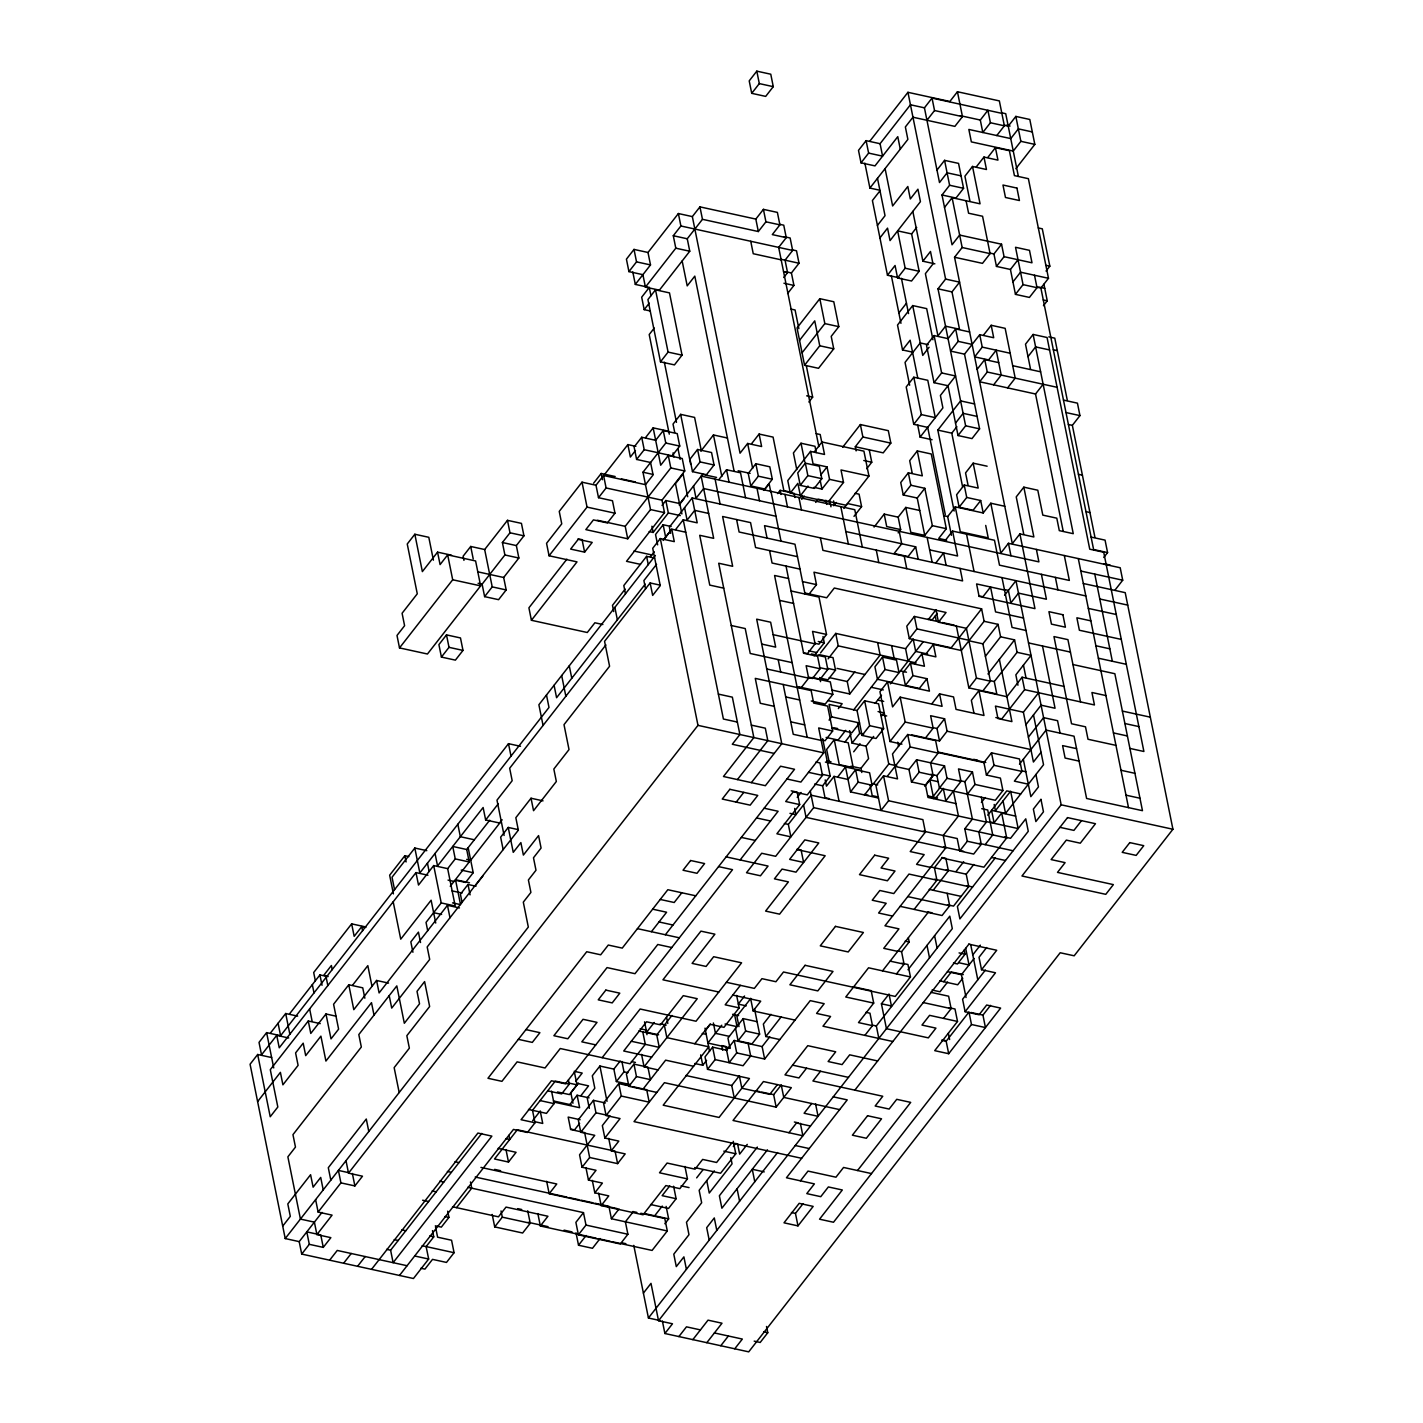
<?xml version="1.0" encoding="UTF-8"?>
<svg xmlns="http://www.w3.org/2000/svg" width="1423" height="1423" viewBox="0 0 1423 1423"><rect width="100%" height="100%" fill="white"/><g stroke="black" fill="none" stroke-linecap="round" stroke-linejoin="round"><path stroke-width="1.5" d="M756.805 71.15L749.21 80.88L751.718 93.331L765.681 96.39L773.276 86.661L770.768 74.209L756.805 71.15L759.313 83.601L751.718 93.331M699.938 206.869L692.343 216.598L678.38 213.539L647.999 252.476L634.018 249.416L626.422 259.164L628.93 271.615L642.911 274.675L645.419 287.126L659.383 290.167L689.764 251.231L687.256 238.779L702.464 219.32L699.938 206.869L755.826 219.089L763.422 209.359L777.385 212.401L779.893 224.852L772.298 234.599L786.261 237.659L783.753 225.19L779.768 224.318M433.41 560.146L428.803 537.307L414.84 534.248L407.245 543.995L417.277 593.8L402.086 613.26L404.594 625.711L396.999 635.458L399.507 647.91L427.451 654.011L480.636 585.867L475.602 560.964L447.676 554.863L440.081 564.593L437.555 552.142L451.536 555.201M628.93 271.615L636.526 261.868L634.018 249.416M650.951 295.753L649.279 287.464L635.316 284.404L650.507 264.927L647.999 252.476M645.419 287.126L675.8 248.189L673.292 235.72L680.888 225.99L678.38 213.539M437.555 552.142L422.364 571.601L414.84 534.248M649.279 287.464L641.684 297.194L644.192 309.645L650.169 310.943M655.523 289.83L647.927 299.577L660.485 361.833L674.449 364.893L682.044 355.145L669.486 292.889L655.523 289.83L668.081 352.104L660.485 361.833M644.192 309.645L649.262 303.152M507.477 520.338L509.985 532.789L502.39 542.519L504.898 554.97L482.112 584.177L484.62 596.628L498.584 599.67L506.179 589.94L503.671 577.489L518.861 558.029L516.353 545.578L523.949 535.831L521.441 523.379L507.477 520.338L484.674 549.527L470.711 546.468L463.115 556.215L463.951 560.36M399.507 647.91L452.692 579.766L447.676 554.863M654.278 328.055L649.208 334.547L669.29 434.157M702.464 219.32L758.334 231.54L765.93 221.81L763.422 209.359M446.502 634.889L438.907 644.619L441.415 657.07L455.396 660.13L462.991 650.4L460.483 637.949L446.502 634.889L449.01 647.34L441.415 657.07M484.62 596.628L492.216 586.881L484.674 549.527M636.615 459.433L644.21 449.704L672.154 455.822L679.749 446.075L677.241 433.624L663.26 430.564L655.665 440.312L641.702 437.252L634.107 446.982L636.615 459.433L650.578 462.493L653.104 474.944L645.491 484.674L603.583 475.513L595.988 485.243L582.025 482.184L559.239 511.391L561.747 523.842L546.557 543.319L549.065 555.77L577.009 561.872L531.419 620.286L587.29 632.506L594.885 622.776L602.872 624.519M593.604 483.197L601.2 473.468L615.181 476.527M786.261 237.659L778.666 247.389L818.848 446.626M605.06 473.806L627.863 444.599L635.85 446.36M1001.863 113.36L932.029 98.08L924.434 107.828L910.453 104.768L880.072 143.705L866.109 140.646L858.496 150.376L861.022 162.827L874.985 165.886L897.771 136.679L900.279 149.13M869.969 140.984L907.945 92.317L949.853 101.478L957.448 91.748L999.355 100.908L1004.371 125.811L996.776 135.559M549.065 555.77L587.041 507.104L582.025 482.184M663.26 430.564L665.786 443.033L642.983 472.223L650.524 509.576L627.739 538.783L585.831 529.623L593.427 519.893L607.39 522.935L614.985 513.205L612.477 500.754L598.514 497.694L606.109 487.964L603.583 475.513M635.441 450.575L630.371 457.05L627.863 444.599M645.562 437.59L653.157 427.861L667.138 430.902M784.144 236.68L790.139 237.997L792.647 250.448L785.051 260.178L787.559 272.629L783.753 277.503M861.022 162.827L868.617 153.097L866.109 140.646M566.888 559.168L528.911 607.834L531.419 620.286M701.29 450.629L694.602 417.419L680.639 414.36L673.026 424.09L674.715 432.396M787.595 293.529L793.927 285.418L791.419 272.967L799.014 263.237L796.506 250.786L792.504 249.897M584.604 552.142L592.199 542.412L578.218 539.353L570.623 549.082L584.604 552.142L582.096 539.691L578.094 538.819M879.876 190.255L869.898 188.067L907.874 139.401L905.366 126.949L912.961 117.22L954.869 126.38L962.464 116.65L957.448 91.748M926.942 120.279L934.537 110.532L932.029 98.08M640.475 564.362L626.511 561.32L664.488 512.636L661.98 500.185L684.765 470.977L682.257 458.526L668.294 455.485L660.699 465.214L653.157 427.861M880.001 190.789L872.406 200.518L887.472 275.244L899.443 277.859M627.739 538.783L625.213 526.332L670.802 467.936L668.294 455.485M697.572 449.472L689.977 459.202L692.485 471.653L706.466 474.713L714.061 464.983L711.553 452.532L697.572 449.472L700.098 461.924L692.485 471.653M700.81 451.18L713.457 434.958L727.438 438.017M819.826 298.688L797.04 327.895L804.564 365.249L818.527 368.308L833.736 348.831L831.21 336.379L838.805 326.65L833.789 301.747L819.826 298.688L824.842 323.59L802.056 352.797M877.422 225.439L885.035 215.691L877.493 178.337M662.051 505.396L665.839 500.522L679.803 503.582L702.606 474.375L716.569 477.434M799.548 340.346L814.739 320.869L819.755 345.771L804.564 365.249M879.948 237.89L887.543 228.142L890.051 240.594L920.432 201.657L917.924 189.206L910.329 198.953L907.821 186.502L892.63 205.961L885.088 168.608M649.173 531.579L653.157 532.451L668.348 512.974L665.839 500.522M936.974 170.084L944.57 160.354L958.551 163.396L963.567 188.298L955.971 198.046L942.008 194.987L952.04 244.792L959.636 235.062L1001.543 244.222L1004.069 256.674L996.456 266.421L1010.437 269.463L1018.032 259.733M520.48 746.292L508.491 743.678L280.598 1035.695L266.617 1032.636L259.022 1042.383L261.53 1054.834L276.72 1035.357L288.709 1037.972M365.64 926.924L351.659 923.865L313.683 972.532L315.355 980.838M408.828 856.593L404.844 855.721L389.653 875.198L393.406 893.875M671.122 526.492L663.136 524.749L655.541 534.497L657.639 544.867M679.18 504.952L684.232 498.477M980.305 120.048L987.9 110.3L990.408 122.752L982.813 132.499L980.305 120.048L960.347 115.672M270.477 1032.973L285.685 1013.514L297.656 1016.129M426.793 850.652L414.822 848.037L392.037 877.226L394.545 889.677M271.651 1057.556L257.67 1054.496L250.074 1064.226L285.223 1238.561L299.204 1241.621L321.989 1212.414M685.744 532.238L671.763 529.178L674.289 541.629L660.308 538.57L652.712 548.3L660.254 585.671L652.659 595.401L650.133 582.95L660.112 585.138M289.545 1013.852L319.926 974.915L327.913 976.658M654.58 558.083L646.593 556.34L623.808 585.547L625.48 593.836M775.997 516.264L692.183 497.925L669.379 527.133L670.642 533.358M664.167 538.908L671.763 529.178M365.764 927.458L361.78 926.586L354.167 936.316L351.659 923.865M625.142 589.122L612.477 605.344L613.722 611.57M650.453 556.678L654.26 551.804M663.118 540.455L670.713 530.726M655.38 555.468L538.89 704.741L543.07 725.481M675.64 529.516L683.236 519.786L697.199 522.828L692.183 497.925M718.953 479.48L726.548 469.75L740.529 472.792L745.545 497.694M783.948 491.077L773.08 437.11L759.099 434.051L761.625 446.52L747.644 443.46L740.049 453.19L692.343 216.598M887.472 275.244L895.067 265.496L897.575 277.965L911.556 281.007L919.151 271.277L911.609 233.923L916.679 227.431M942.008 194.987L949.603 185.257L944.57 160.354M427.967 875.216L415.978 872.601L279.246 1047.808L276.72 1035.357M656.554 564.344L643.89 580.566L645.562 588.873M751.504 443.798L759.099 434.051M645.224 584.141L556.589 697.715L554.081 685.263M1091.103 537.076L1105.066 540.135L1107.574 552.586L1093.611 549.527L1040.889 288.033L1048.484 278.303L1028.384 178.675L1014.421 175.616L1009.405 150.713L995.424 147.672L997.95 160.123L983.969 157.064L986.477 169.515L972.514 166.455L964.919 176.185L969.935 201.088M320.246 1023.617L308.275 1020.985L270.299 1069.669L277.823 1107.023L270.228 1116.753L257.67 1054.496M650.133 582.95L604.562 641.346L609.578 666.249L564.006 724.663L569.022 749.565L553.832 769.043L556.34 781.494L533.554 810.683L531.028 798.232L543.017 800.864M944.516 207.438L952.112 197.708L980.056 203.809L972.514 166.455M976.374 166.793L983.969 157.064M1015.844 168.714L1034.823 144.381L1029.807 119.479L1015.844 116.419L1008.249 126.149L1004.247 125.277M489.708 820.217L466.708 849.513L452.745 846.454L455.253 858.905L447.658 868.635L433.695 865.575L418.504 885.053L415.978 872.601M605.896 644.939L509.665 768.242L512.173 780.693L496.983 800.153L504.098 835.443M987.829 157.402L995.424 147.672M897.575 277.965L905.17 268.218L897.646 230.864L911.609 233.923M257.616 1101.58L280.402 1072.373L282.91 1084.824L298.101 1065.365L295.593 1052.913L303.188 1043.184L305.696 1055.635L320.904 1036.157L325.92 1061.06L371.492 1002.664L374.018 1015.115M335.953 1016.164L325.974 1013.976L310.783 1033.436L308.275 1020.985M364.839 998.199L362.74 987.829L348.777 984.769L333.587 1004.247L338.603 1029.149L331.008 1038.879L325.974 1013.976M755.844 463.738L748.249 473.468L750.757 485.919L764.72 488.978L772.315 479.249L769.807 466.797L755.844 463.738L758.352 476.189L750.757 485.919M352.637 985.107L367.828 965.648L372.008 986.388M808.869 402.015L812.658 397.142L806.379 366.013M502.141 819.773L499.615 823.028L485.652 819.968L498.299 803.746M934.858 263.824L922.887 261.209L930.482 251.48L932.99 263.931L925.395 273.661L937.953 335.917L945.548 326.187L959.511 329.247L951.987 291.893L959.582 282.145L945.601 279.086L938.006 288.833L965.63 425.797L958.035 435.545L971.998 438.586L979.593 428.857L964.527 354.149L979.736 334.672L993.699 337.731L991.191 325.28L1005.154 328.339L1015.204 378.144L1007.609 387.874M1015.844 116.419L1020.86 141.322L1013.265 151.051L971.358 141.891L968.85 129.44L1010.757 138.6L1018.352 128.87L1032.315 131.93M388.55 983.097L376.579 980.465L353.793 1009.672L348.777 984.769M450.237 886.298L469.216 861.964L466.708 849.513M501.092 821.32L470.693 860.257L466.708 859.385M898.874 312.935L906.469 303.206M433.695 865.575L441.219 902.929L426.028 922.406L427.7 930.713M764.08 490.366L769.149 483.873L770.821 492.162M816.233 452.514L814.988 446.288L801.007 443.229L793.411 452.959L796.773 469.572M932.954 339.759L926.675 308.631L912.712 305.571L897.522 325.049L902.538 349.951L912.517 352.139M459.451 907.927L447.462 905.313L379.105 992.934L376.579 980.465M518.221 829.627L508.242 827.439L500.647 837.169L503.155 849.62M531.028 798.232L515.837 817.709L518.346 830.16L427.185 946.971L429.693 959.422L391.716 1008.089L389.208 995.638M468.185 847.806L473.219 872.708L465.623 882.438L455.645 880.25M1129.915 748.427L1143.896 751.486L1103.714 552.249L1089.751 549.189L1047.061 337.5L1033.098 334.441L1073.262 533.678L1059.299 530.637L1056.791 518.168L1042.81 515.126L1037.794 490.224L1023.831 487.164L1033.863 536.969L1019.9 533.91L1012.304 543.639L954.548 257.243L962.161 247.513L952.112 197.708M475.976 886.227L468.007 884.483L460.412 894.213L462.084 902.52M777.634 493.585L780.16 490.33L794.141 493.39L794.977 497.534M815.681 502.408L818.207 499.171L846.151 505.272L868.937 476.065L863.921 451.162L822.014 442.002L824.522 454.453L810.559 451.393L787.773 480.6L790.281 493.052L802.252 495.666M475.727 885.159L483.322 875.43M805.347 463.169L797.752 472.898L800.26 485.368L814.223 488.409L821.818 478.679L819.31 466.228L805.347 463.169L807.855 475.62L800.26 485.368M814.418 451.731L822.014 442.002M790.281 493.052L797.876 483.322L800.384 495.773L828.328 501.874L843.519 482.415L841.011 469.964L868.937 476.065M902.538 349.951L910.133 340.222L917.675 377.575M800.384 495.773L807.979 486.043M966.075 200.75L968.583 213.219L982.564 216.26L990.088 253.632L982.493 263.362L954.548 257.243M801.718 499.348L804.244 496.111M820.697 475.015L827.03 466.904L813.067 463.845L810.559 451.393M842.647 447.267L860.381 424.552L888.308 430.671L890.834 443.122L883.221 452.852L855.294 446.751L856.13 450.895M996.456 266.421L993.948 253.952L1001.543 244.222M969.614 331.968L955.651 328.909L948.056 338.638L934.093 335.579L926.498 345.309L934.022 382.68L947.985 385.722L958.035 435.545M929.077 347.283L922.762 355.394L912.712 305.571M813.974 487.342L821.943 489.085L829.556 479.355L827.03 466.904M855.294 446.751L862.889 437.003L860.381 424.552M913.744 424.321L921.339 414.591L935.302 417.651L927.778 380.297L913.797 377.237L906.202 386.967L913.744 424.321L927.707 427.38L945.281 514.557M955.651 328.909L958.159 341.36L950.564 351.09L964.527 354.149M833.718 505.716L836.262 502.479M866.714 468.736L871.765 462.244L869.257 449.793M934.022 382.68L941.617 372.933L934.093 335.579M1012.945 281.914L1020.54 272.184L1048.484 278.303M282.715 1226.11L290.31 1216.363L287.802 1203.911L310.588 1174.722L313.113 1187.173L320.709 1177.426L323.217 1189.895M843.821 508.438L847.628 503.564L861.591 506.624L859.083 494.172L855.098 493.301M983.595 335.01L991.191 325.28M1034.503 275.244L1037.029 287.695L1029.416 297.425L1015.453 294.365L1023.048 284.636L1015.524 247.282L1029.487 250.341L1031.995 262.793L1004.069 256.674M285.223 1238.561L528.324 927.067L523.308 902.146L530.904 892.417L528.395 879.965L535.991 870.236L533.483 857.784L541.078 848.055L538.57 835.603L523.379 855.063L520.871 842.612L513.258 852.341L508.242 827.439M979.736 334.672L982.244 347.123L974.648 356.871L988.611 359.912L996.207 350.183L1001.223 375.085L993.628 384.833M853.996 516.353L861.591 506.624M1046.03 271.046L1049.836 266.19L1042.294 228.818L1038.31 227.947M932.083 439.743L920.112 437.11L942.898 407.921L940.39 395.469L955.58 375.992L941.617 372.933M432.485 1230.628L433.748 1236.854L426.135 1246.584L428.661 1259.035L413.453 1278.512L301.712 1254.072L309.307 1244.325L323.27 1247.384L330.865 1237.654L316.902 1234.595L332.093 1215.135L318.129 1212.076L340.915 1182.869L338.407 1170.418L348.386 1172.605M340.915 1182.869L354.878 1185.928L362.491 1176.198L348.51 1173.139L697.981 725.356L660.308 538.57M977.156 369.322L984.752 359.574L998.715 362.634M946.704 540.189L938.718 538.445L946.313 528.698L931.265 453.99L917.284 450.931L909.688 460.678L912.196 473.13M925.786 654.135L933.381 644.406L961.325 650.507L984.111 621.3L981.603 608.848L813.974 572.188L816.482 584.64L808.887 594.369L804.902 593.498M954.139 511.035L937.81 430.102L960.614 400.895L974.577 403.954M917.284 450.931L922.317 475.833L908.336 472.792L900.741 482.522L903.249 494.973L917.23 498.032L924.825 488.302L910.845 485.243L903.249 494.973M984.752 359.574L987.26 372.026L979.664 381.773L1035.535 393.993L1043.13 384.263M1043.45 305.696L1047.257 300.822L1043.913 284.226M874.078 527.079L884.199 514.112L898.162 517.154L905.757 507.424L919.738 510.483M955.527 423.093L963.122 413.346L977.085 416.405M962.66 487.111L951.791 433.161L956.861 426.669M1033.098 334.441L1025.503 344.188L1030.519 369.091M1028.011 356.639L1035.606 346.892L1049.569 349.951M329.638 1260.173L337.251 1250.443L407.085 1265.723M898.144 532.86L900.67 529.605L898.162 517.154M791.063 590.972L818.99 597.091L826.532 634.445L812.551 631.385L815.077 643.836L807.464 653.584L803.479 652.712M826.532 634.445L818.937 644.174L814.934 643.303M814.134 655.79L824.273 642.822L823.01 636.597M343.619 1263.233L351.214 1253.503M820.537 652.89L835.728 633.413L905.579 648.692L913.175 638.963L915.683 651.414L927.654 654.029M987.135 466.21L973.172 463.169L965.559 472.898L968.085 485.35M786.03 566.069L803.604 653.246L817.585 656.305L820.093 668.757L806.13 665.697L808.638 678.148L801.042 687.878L797.04 687.007M820.093 668.757L812.497 678.486L808.495 677.615M828.115 658.849L838.236 645.864L835.728 633.413M845.831 531.544L915.683 546.823L908.087 556.553L894.124 553.494L901.72 543.764L899.194 531.313M905.757 507.424L910.791 532.327L924.754 535.386L932.35 525.656L924.825 488.302M973.172 463.169L978.188 488.071L964.207 485.012L956.612 494.742L959.138 507.193L973.101 510.252L980.696 500.522L966.733 497.463L959.138 507.193M357.582 1266.292L365.177 1256.562M737.434 779.573L767.815 740.636L765.307 728.185L751.344 725.125M811.341 653.922L825.304 656.964L827.812 669.433L820.217 679.162L812.231 677.419M951.436 535.279L947.665 516.585L955.26 506.855L983.204 512.974L990.799 503.226L1004.78 506.286M819.061 654.598L833.024 657.639L835.532 670.108L827.937 679.838L819.95 678.095M371.545 1269.352L477.915 1133.064L491.878 1136.123L393.122 1262.663L390.613 1250.212L481.774 1133.402M736.207 802.092L743.802 792.362M751.397 782.632L781.796 743.695L756.68 619.165L770.643 622.225L775.677 647.127L761.696 644.068M944.979 540.829L952.574 531.081L994.481 540.26L999.497 565.162L1069.349 580.442L1064.315 555.539M808.371 677.081L830.321 681.884L832.829 694.335L825.233 704.065L811.27 701.005M936.032 562.672L943.627 552.942L946.135 565.393M651.414 931.691L666.604 912.232L652.641 909.172M681.813 892.755L674.2 902.502L660.236 899.443M831.797 690.048L849.762 693.979L847.236 681.528L854.849 671.781M829.075 720.091L831.601 716.854L829.093 704.403L857.037 710.504L864.633 700.774L878.596 703.834L883.63 728.736L876.034 738.466L862.053 735.424L857.037 710.504M838.36 708.583L842.167 703.709L828.186 700.65M849.762 693.979L880.143 655.042L877.635 642.591M399.489 1275.453L513.454 1129.435L527.417 1132.495L535.012 1122.765L532.504 1110.314L555.29 1081.106L569.253 1084.166L568.417 1080.021M665.377 934.751L794.532 769.274L780.569 766.214L765.378 785.692L723.471 776.513L753.852 737.576L718.704 563.241L732.667 566.301L722.617 516.496L750.561 522.615L755.577 547.517L797.485 556.678M853.587 710.006L885.035 669.539L899.016 672.581L896.49 660.13L882.527 657.088L874.932 666.818L877.44 679.269L891.403 682.329M940.336 622.118L914.384 616.444L906.789 626.173L909.315 638.625L951.222 647.785L981.603 608.848M447.676 1211.169L448.939 1217.394L441.343 1227.124L435.349 1225.808M456.534 1207.647L471.724 1188.187L470.462 1181.962M774.254 706.342L760.291 703.282L755.275 678.38L811.146 690.6L813.654 703.051L827.617 706.11L832.651 731.013L825.055 740.743L821.053 739.871M1023.831 487.164L1016.235 496.894L1023.76 534.248M1094.963 537.414L1072.355 425.352L1079.95 415.605L1077.442 403.154L1063.479 400.094M532.629 1120.719L540.224 1110.989L542.732 1123.441L534.746 1121.698M909.315 638.625L916.91 628.895L914.384 616.444M740.138 859.937L778.114 811.27L764.151 808.211M832.651 731.013L818.67 727.953L823.704 752.856L800.9 782.063L786.937 779.004M834.252 739.711L839.268 764.613L853.231 767.673L848.215 742.77L834.252 739.711L826.656 749.459L829.164 761.91M928.365 619.503L935.96 609.755L938.469 622.207L966.413 628.326L976.445 678.131L968.85 687.86L996.794 693.979L994.286 681.528L1017.071 652.321L1014.563 639.87L1000.6 636.81L985.392 656.288M684.943 1166.451L687.451 1178.902L679.856 1188.632L665.875 1185.572L643.089 1214.78L601.182 1205.619L608.777 1195.889L594.814 1192.83L602.409 1183.082L588.446 1180.041L596.041 1170.293L582.06 1167.251L589.656 1157.504L617.6 1163.623L615.092 1151.171L517.314 1129.773L494.51 1158.98L508.491 1162.04L516.087 1152.31L498.121 1148.379M551.555 1091.174L554.063 1103.625L546.468 1113.373L528.502 1109.442M569.253 1084.166L561.658 1093.896L547.695 1090.836M845.707 730.319L838.111 740.049L826.14 737.434M937.295 613.349L932.225 619.841L928.223 618.952M797.236 797.342L801.024 792.469M575.87 1081.178L582.203 1073.067L574.216 1071.323M926.942 678.7L919.347 688.43L905.384 685.37L912.979 675.64L926.942 678.7L929.45 691.151L887.543 681.991L879.948 691.72L889.998 741.525L901.969 744.14M574.465 1072.391L576.991 1084.842L569.378 1094.572L557.407 1091.957M578.467 1083.134L570.854 1092.864L572.953 1103.252M844.782 742.272L851.096 734.161M875.163 703.336L881.495 695.224M890.353 683.858L923.278 641.684M938.469 622.207L946.064 612.477L834.305 588.037L826.71 597.767L804.76 592.964M602.16 1057.68L640.137 1009.014L696.025 1021.234L741.596 962.82L713.67 956.718L706.075 966.448L692.094 963.389L714.897 934.182L700.916 931.14L662.94 979.807L718.811 992.027M791.188 790.832L797.165 792.131L799.673 804.582L776.887 833.789L790.868 836.849L788.342 824.397L811.146 795.19L922.887 819.63L925.395 832.081L910.204 851.559L924.185 854.618L916.572 864.348L930.553 867.407M815.966 762.052L819.968 762.924L822.476 775.375L807.286 794.852L793.305 791.793L785.709 801.523L799.673 804.582M933.381 644.406L935.889 656.857L921.926 653.797L924.434 666.249L910.471 663.189L902.876 672.919L905.384 685.37M435.509 1226.822L437.608 1237.192L451.571 1240.251L454.079 1252.702L446.484 1262.432L432.521 1259.373L424.926 1269.12L420.923 1268.249M569.52 1104.977L577.115 1095.248L589.086 1097.862M620.197 1060.989L613.864 1069.1L599.901 1066.04L592.306 1075.788L594.814 1088.239L587.219 1097.969L589.318 1108.339M873.651 736.438L866.038 746.168L852.075 743.108L859.67 733.379L857.589 722.991M914.331 663.527L921.926 653.797M1115.116 589.94L1122.711 580.21L1120.203 567.759L1008.445 543.301L1000.849 553.049L990.799 503.226M580.975 1095.585L588.571 1085.856L576.6 1083.241M825.109 798.25L822.601 785.798L830.196 776.051L822.654 738.697M862.053 735.424L869.649 725.677L864.633 700.774M864.508 794.959L872.103 785.229L869.595 772.778L855.614 769.718L848.019 779.448L834.056 776.389L826.461 786.136L825.198 779.911M853.675 751.806L860.008 743.695M881.531 716.125L884.074 712.87L878.08 711.571M810.31 791.046L813.654 807.641L775.66 856.308L761.696 853.266L746.506 872.726L760.469 875.785L768.064 866.056L726.157 856.877M837.916 776.727L845.511 766.997L859.474 770.056M1063.995 686.402L1022.088 677.223L1006.897 696.701L978.953 690.582L983.987 715.484L956.043 709.383L953.535 696.932L939.571 693.873L942.079 706.324L900.172 697.163L892.577 706.893L887.543 681.991M527.72 1210.813L530.245 1223.264L522.632 1233.012L494.706 1226.893L502.301 1217.163L501.038 1210.937M605.433 1102.967L593.462 1100.353L578.272 1119.812L580.78 1132.263L594.743 1135.323L579.552 1154.8L582.06 1167.251M658.618 1034.823L646.647 1032.209L654.242 1022.479M579.606 1123.405L574.536 1129.88L570.534 1129.008M630.353 1084.611L616.372 1081.551L623.986 1071.821L621.887 1061.451M861.804 772.511L860.951 768.349L868.564 758.619L866.038 746.168M580.78 1132.263L595.97 1112.804L593.462 1100.353M628.735 1085.785L618.774 1083.597L603.565 1103.056L606.073 1115.525L620.054 1118.567L604.864 1138.044L618.827 1141.104L611.232 1150.833L625.195 1153.893L617.6 1163.623M628.877 1086.318L636.472 1076.588L650.436 1079.63L647.927 1067.179L633.964 1064.119L626.369 1073.867L628.877 1086.318L656.803 1092.419M631.314 1041.262L659.258 1047.381L656.75 1034.93L671.941 1015.453M878.471 798.018L850.527 791.899L858.14 782.17L855.614 769.718M889.998 741.525L905.188 722.066L900.172 697.163M1004.585 595.276L1015.969 580.673L1061.167 804.813L658.529 1320.722L672.492 1323.781L664.897 1333.511L748.711 1351.85L1060.188 952.752L1074.169 955.794L1172.926 829.253L1125.219 592.662L1083.312 583.501M606.073 1115.525L621.282 1096.048L618.774 1083.597M658.031 1069.9L644.068 1066.841L697.252 998.697L683.271 995.655L660.485 1024.845L646.522 1021.803L623.719 1050.992L651.663 1057.111M617.013 1208.572L549.171 1193.737L556.767 1183.989L480.938 1167.411M955.918 803.568L927.974 797.449L925.466 784.998L933.061 775.268L930.553 762.817L938.148 753.069L935.64 740.618L907.696 734.517L892.506 753.977L897.522 778.879L883.558 775.837L875.963 785.567L880.979 810.47L888.575 800.74L883.558 775.837M931.976 703.602L939.571 693.873M873.58 783.522L888.77 764.044L881.655 728.772M982.831 690.92L990.426 681.19L982.884 643.836L998.074 624.359L984.111 621.3M642.84 1089.378L665.626 1060.171L693.57 1066.272M887.418 776.175L910.204 746.968L907.696 734.517M596.219 1238.206L540.349 1225.986L547.944 1216.256L506.037 1207.095L498.441 1216.825L452.532 1206.775M925.537 737.914L933.132 728.167L930.624 715.716L944.587 718.775L947.095 731.226L939.5 740.956L911.556 734.855M939.5 740.956L936.992 728.505L944.587 718.775M694.798 1043.753L709.988 1024.293L723.951 1027.335L739.16 1007.875L736.634 995.424M740.369 985.356L725.179 1004.816L739.16 1007.875M705.346 1030.608L710.415 1024.115M925.466 784.998L911.503 781.939L908.995 769.487L916.59 759.757L944.516 765.859L947.024 778.31L939.429 788.057L995.317 800.277L1002.913 790.548L1000.405 778.096L986.424 775.037L983.916 762.586L991.511 752.838L1019.455 758.957L1021.963 771.408L1014.368 781.138L1028.331 784.198M987.971 673.951L1014.563 639.87M978.953 690.582L971.358 700.312L973.883 712.781M911.503 781.939L919.098 772.209L916.59 759.757M721.781 1025.218L707.854 1043.059L729.803 1047.862M744.567 996.011L738.252 1004.122L746.221 1005.865M467.74 1187.316L583.483 1212.627L575.888 1222.357L578.396 1234.826L620.303 1243.987L627.899 1234.257L625.391 1221.806L632.986 1212.058M769.736 1036.851L762.123 1046.581L734.197 1040.462L726.602 1050.21L712.621 1047.15L705.025 1056.88L707.533 1069.331L749.441 1078.509L719.06 1117.446L663.189 1105.209L708.761 1046.812L666.853 1037.634L664.345 1025.183M750.828 998.395L736.901 1016.235L738.982 1026.623M694.78 1063.497L702.766 1065.258L706.573 1060.384M757.107 1021.678L743.144 1018.619L727.953 1038.096L730.035 1048.466M924.825 786.368L933.701 775.019M1103.786 557.46L1107.574 552.586M578.396 1234.826L585.991 1225.078L583.483 1212.627M707.533 1069.331L715.129 1059.601L712.621 1047.15M795.03 1020.095L753.123 1010.935L760.718 1001.187L732.774 995.086M939.429 788.057L936.921 775.606L944.516 765.859M600.079 1238.544L592.484 1248.291L578.521 1245.232L586.116 1235.502M754.599 1009.227L759.615 1034.13L752.02 1043.859L738.057 1040.8L745.652 1031.07L743.144 1018.619M932.261 797.627L939.856 787.897M734.197 1040.462L736.705 1052.913L729.11 1062.661L726.602 1050.21M935.694 798.125L943.289 788.395L945.815 800.847L961.005 781.369L958.497 768.918L972.46 771.978L974.968 784.429L967.373 794.159M640.83 1213.268L664.79 1218.515L667.298 1230.966L611.41 1218.746L619.005 1209.016M770.946 1014.314L763.351 1024.062L765.859 1036.513L779.84 1039.573M1022.088 677.223L1024.596 689.675L1001.81 718.882L995.833 717.566M765.859 1036.513L781.067 1017.036M981.336 797.218L986.37 822.12L978.775 831.85L981.283 844.319L973.688 854.049L959.707 850.99L967.302 841.26L964.794 828.809L972.389 819.061L964.865 781.707L972.46 771.978M734.25 1097.969L731.742 1085.518L739.337 1075.788L741.845 1088.239L769.79 1094.34L777.385 1084.611M1041.013 752.287L1033.418 762.016L1023.386 712.212L1038.577 692.734M736.705 1052.913L764.649 1059.032L810.221 1000.636L824.184 1003.677L816.589 1013.425L830.57 1016.467L822.974 1026.214L892.808 1041.494M986.424 775.037L994.019 765.307L991.511 752.838M1025.894 724.663L1041.085 705.185L1055.048 708.245L1042.508 645.989M669.735 1185.91L662.14 1195.658L676.121 1198.7L673.595 1186.248M654.669 1215.793L662.264 1206.064M1028.402 737.114L1043.593 717.637L1057.556 720.696L1060.082 733.147M953.41 791.117L958.426 816.019L943.236 835.479L945.744 847.93L884.964 925.804L898.945 928.863L883.736 948.341L897.717 951.382M981.408 802.43L985.196 797.556M676.121 1198.7L668.525 1208.447L650.56 1204.516M696.647 1177.87L702.98 1169.759M1019.508 764.169L1046.101 730.088L1074.045 736.207L1086.603 798.463L1142.473 810.683L1114.849 673.719L1072.942 664.541M664.843 1223.727L668.65 1218.853L666.124 1206.402M731.796 1143.025L716.605 1162.484L702.642 1159.425L695.047 1169.172L667.102 1163.053L659.507 1172.783L687.451 1178.902M914.135 909.404L936.921 880.197L934.413 867.745L942.008 857.998L983.916 867.176L1006.701 837.969L1001.685 813.067L1015.648 816.126M987.775 815.219L1006.773 790.886L1020.736 793.927M667.298 1230.966L652.09 1250.426L612.192 1241.71M714.346 1170.862L699.155 1190.322L701.664 1202.773L686.473 1222.25L688.981 1234.702L673.791 1254.161L676.299 1266.612L683.894 1256.883L686.402 1269.334M733.343 1146.511L735.869 1143.274M801.647 1158.304L634.018 1121.626L664.416 1082.69L776.158 1107.13L773.65 1094.678L781.245 1084.949L783.753 1097.4L839.641 1109.62M933.186 890.264L948.376 870.805L945.868 858.336L941.884 857.464M733.272 1141.317L735.798 1153.768L720.589 1173.228L694.655 1167.554M956.096 871.463L963.691 861.733M990.088 821.925L994.09 822.796L1001.685 813.067M776.158 1107.13L791.348 1087.67L763.422 1081.551L733.023 1120.488L802.874 1135.767L800.366 1123.316M806.556 1068.193L798.943 1077.94L784.98 1074.881L807.766 1045.674L835.71 1051.793L828.115 1061.522L842.078 1064.582L849.673 1054.834L877.617 1060.953M882.527 970.86L928.098 912.445M747.253 1144.377L739.658 1154.106L737.559 1143.736M994.09 822.796L991.582 810.345L1005.545 813.405L1043.539 764.738L1033.489 714.915M896.49 973.919L904.085 964.171L901.577 951.72L909.172 941.99L908.336 937.846M985.143 844.657L992.738 834.91L987.722 810.007L981.728 808.709M947.54 904.797L953.535 906.113L968.725 886.636L966.217 874.184L973.812 864.455M643.409 1293.098L651.005 1283.368L658.529 1320.722M757.356 1147.08L719.38 1195.765L721.888 1208.216L767.459 1149.802M820.52 1071.252L812.924 1080.982L882.758 1096.261L875.163 1106.009L889.144 1109.051L896.739 1099.321L910.702 1102.38L857.518 1170.524M853.231 986.726L871.178 990.657L873.704 1003.108L858.496 1022.586L872.477 1025.645L869.969 1013.194L865.967 1012.322M947.149 893.324L949.675 905.775L942.062 915.505L900.154 906.344M949.016 1007.68L954.993 1008.996L957.519 1021.447L929.575 1015.346L921.979 1025.076L935.943 1028.135L928.347 1037.865L886.44 1028.704L881.424 1003.784L889.019 994.054L891.527 1006.506M908.016 969.721L949.799 916.181L952.307 928.632L876.337 1025.983L878.845 1038.434M995.371 857.784L957.394 906.451L959.902 918.902L1028.278 831.299L1025.77 818.848L1010.561 838.307L1004.585 836.991M788.911 1132.726L796.506 1122.978L810.47 1126.038M811.697 1103.519L804.102 1113.248L818.065 1116.308L815.557 1103.857M864.882 1035.375L872.477 1025.645M901.951 963.211L907.945 964.509L910.453 976.961L895.263 996.438L783.504 971.998L775.909 981.728L761.945 978.668L754.35 988.398L726.406 982.297M660.397 1320.633L648.426 1318L777.581 1152.523M854.832 1090.16L968.992 944.054M943.734 981.71L951.329 971.98L963.3 974.595M964.207 950.066L965.043 954.21L957.448 963.958L953.463 963.069M947.593 982.048L939.998 991.778L932.012 990.034M972.763 954.886L980.358 945.157M678.878 1336.571L686.473 1326.841L700.436 1329.9M800.42 1180.823L808.015 1171.093L835.959 1177.195L843.554 1167.465L871.499 1173.584M966.039 997.523L961.432 974.702L974.097 958.479M1081.516 820.644L1073.92 830.392L1059.939 827.332M962.766 978.277L957.697 984.769L939.749 980.838M986.619 947.54L979.024 957.27L981.532 969.721L995.495 972.781L965.114 1011.717L979.077 1014.777L986.673 1005.029L1000.636 1008.089L833.504 1222.25L819.541 1219.191L842.327 1189.984L828.364 1186.942L820.769 1196.672L806.788 1193.612L814.401 1183.883L786.457 1177.764L847.236 1099.89L833.255 1096.831M692.841 1339.63L708.031 1320.153L722.012 1323.212L706.804 1342.689M943.538 1018.388L951.133 1008.658L948.625 996.207L930.66 992.276M981.532 969.721L996.723 950.262L968.778 944.143M797.983 1225.879L813.173 1206.402L799.192 1203.342L784.002 1222.819L797.983 1225.879L795.457 1213.41L803.052 1203.68M985.392 970.059L962.588 999.266L965.114 1011.717M957.519 1021.447L934.715 1050.654L948.696 1053.714L971.482 1024.507L968.974 1012.055L946.17 1041.262L948.696 1053.714M720.785 1345.731L728.38 1336.001M971.482 1024.507L985.445 1027.566L982.937 1015.115L990.533 1005.367M734.748 1348.791L742.344 1339.061L714.399 1332.942M766.517 1326.485L767.78 1332.711L760.184 1342.458L754.19 1341.142M1001.739 112.826L1005.723 113.698L1018.281 175.954M1006.114 125.188L1010.099 126.06M934.537 110.532L962.464 116.65M990.408 122.752L1004.371 125.811M759.313 83.601L773.276 86.661M1020.86 141.322L1034.823 144.381M868.617 153.097L882.58 156.156L880.072 143.705M961.059 175.847L947.095 172.806L939.5 182.535L924.434 107.828M949.603 185.257L963.567 188.298M989.963 253.081L993.948 253.952M1045.834 265.318L1049.836 266.19M962.161 247.513L990.088 253.632M765.93 221.81L779.893 224.852M1038.754 287.055L1044.749 288.371M1036.887 287.161L1040.889 288.033M1023.048 284.636L1037.029 287.695M905.17 268.218L919.151 271.277M1043.255 299.951L1047.257 300.822M680.888 225.99L792.647 250.448M938.006 288.833L951.987 291.893M673.292 235.72L687.256 238.779M781.049 259.306L799.014 263.237M781.191 259.84L753.247 253.721L750.739 241.27M785.425 271.651L791.419 272.967M675.8 248.189L689.764 251.231M783.557 271.757L787.559 272.629M1048.804 336.877L1054.781 338.176L1067.339 400.432M783.948 283.23L793.927 285.418M1053.305 349.756L1057.289 350.627M636.526 261.868L650.507 264.927M958.159 341.36L972.14 344.419M982.244 347.123L1010.17 353.242M791.099 309.111L795.083 309.983L798.854 328.66M928.223 344.686L920.236 342.943L905.046 362.403L909.653 385.242M824.842 323.59L838.805 326.65M1012.696 365.693L1040.622 371.812M987.26 372.026L1057.111 387.305M819.755 345.771L833.736 348.831M1065.987 412.563L1079.95 415.605M1068.371 424.481L1072.355 425.352M668.081 352.104L682.044 355.145M965.63 425.797L979.593 428.857M806.681 395.843L812.658 397.142M937.81 430.102L951.791 433.161M1078.421 474.286L1082.405 475.157M862.889 437.003L890.834 443.122M816.197 433.641L820.199 434.513L821.871 442.802M863.779 460.501L871.765 462.244M1085.945 511.64L1089.929 512.511M665.786 443.033L679.749 446.075M829.556 479.355L843.519 482.415M807.855 475.62L821.818 478.679M700.098 461.924L714.061 464.983M738.128 470.764L750.117 473.379M943.68 515.713L947.665 516.585M758.352 476.189L772.315 479.249M784.037 490.668L790.014 491.984M670.802 467.936L684.765 470.977M932.35 525.656L946.313 528.698M1104.106 563.721L1110.082 565.038M642.983 472.223L652.961 474.41M900.67 529.605L886.707 526.563L884.199 514.112M1080.804 571.032L1122.711 580.21M621.424 478.911L635.387 481.97M929.646 549.883L957.59 555.984L952.574 531.081M606.109 487.964L661.98 500.185M708.654 513.436L694.691 510.377L687.096 520.124L684.588 507.673M1085.82 595.952L764.525 525.656L767.05 538.107M1099.783 598.994L1127.727 605.113M668.348 512.974L680.319 515.588M650.524 509.576L664.488 512.636M1004.389 589.531L1008.373 590.403L1010.881 602.854L1018.494 593.124L1046.421 599.225L1041.405 574.323M1004.513 590.065L976.587 583.946L979.095 596.397L1034.966 608.635L1019.9 533.91M1088.328 608.404L1116.272 614.505M587.041 507.104L614.985 513.205M978.953 595.863L982.955 596.735L990.55 587.005L995.566 611.908L1023.511 618.027M1090.836 620.855L1076.873 617.795L1079.381 630.247L1121.288 639.407M597.286 520.231L625.213 526.332M800.011 569.129L772.066 563.028L769.558 550.559M788.538 578.521L774.574 575.479L807.215 737.345M802.519 581.58L816.482 584.64M1026.019 630.478L1012.055 627.418L1002.005 577.613M1095.87 645.757L1109.833 648.817M633.964 551.039L651.93 554.97M942.328 622.545L954.299 625.177M1028.527 642.929L1070.434 652.09M1098.378 658.209L1126.322 664.31M509.985 532.789L523.949 535.831M916.91 628.895L968.796 640.243M968.921 640.777L982.884 643.836M723.72 588.161L709.757 585.102L699.707 535.297L713.67 538.339L701.13 476.082L854.778 509.701L862.32 547.055M779.591 600.381L793.572 603.423M1017.071 652.321L1031.035 655.38L1015.844 674.84L1017.943 685.228M502.39 542.519L516.353 545.578M504.898 554.97L518.861 558.029M1105.902 695.562L1091.939 692.503L1094.447 704.954L1024.596 689.675M818.278 641.506L824.273 642.822M838.236 645.864L916.056 662.905M990.283 680.656L994.286 681.528M976.445 678.131L990.426 681.19M731.262 625.515L745.225 628.557L750.241 653.477L792.149 662.638M773.169 634.676L815.077 643.836M1122.391 711.073L1150.318 717.174M477.737 571.815L503.671 577.489M808.691 650.809L816.677 652.552M900.492 670.891L906.469 672.19M1124.899 723.524L1138.862 726.584M478.11 583.305L482.112 584.177M492.216 586.881L506.179 589.94M452.692 579.766L480.636 585.867M837.009 668.401L864.953 674.502M827.546 668.348L835.532 670.108M819.826 667.672L827.812 669.433M1023.386 712.212L995.442 706.093L997.95 718.544L1011.913 721.603L999.373 659.347M1113.444 732.916L1127.407 735.976M829.289 677.597L847.236 681.528M871.321 687.291L883.292 689.924M766.73 668.97L808.638 678.148M1115.952 745.367L1088.008 739.266L1085.5 726.815L1071.537 723.756L1053.963 636.579L1067.926 639.639L1080.484 701.913M877.689 700.08L883.683 701.397M798.908 686.9L832.829 694.335M1076.553 748.658L1062.59 745.599L1065.098 758.05L1079.061 761.109M880.73 714.684L886.707 715.982M932.99 727.633L936.992 728.505M905.188 722.066L933.132 728.167M947.095 731.226L1030.91 749.565M785.709 696.932L799.69 699.991M1120.968 770.27L1134.949 773.329M831.601 716.854L859.545 722.973L851.95 732.703L831.993 728.327M869.649 725.677L883.63 728.736M718.384 694.104L732.347 697.163L739.889 734.517L732.294 744.265L774.201 753.425M833.736 727.704L837.72 728.576M859.67 733.379L863.672 734.25M973.688 759.331L977.672 760.202M937.882 752.002L985.783 762.479M938.024 752.536L983.916 762.586M1021.839 770.875L1025.823 771.746M910.204 746.968L938.148 753.069M994.019 765.307L1021.963 771.408M790.743 721.835L804.707 724.894M1126.002 795.172L1139.965 798.232M449.01 647.34L462.991 650.4M737.363 722.066L723.4 719.024L683.236 519.786M821.178 740.405L793.251 734.304L783.201 684.481M888.77 764.044L896.757 765.805M895.014 766.428L908.995 769.487M930.944 774.29L936.921 775.606M958.871 780.409L964.865 781.707M919.098 772.209L933.061 775.268M947.024 778.31L961.005 781.369M974.968 784.429L1002.913 790.548M697.981 725.356L823.704 752.856M1061.167 804.813L1172.926 829.253M937.882 781.636L929.895 779.875L933.666 798.57M827.03 760.931L831.032 761.803M850.99 766.161L860.951 768.349M825.429 762.105L849.371 767.335M871.712 783.628L877.706 784.927M927.583 795.848L937.561 798.018M822.209 774.308L830.196 776.051M858.14 782.17L872.103 785.229M808.495 772.333L822.476 775.375M878.222 796.951L872.228 795.635L870.129 785.265M864.384 794.425L868.368 795.297M814.614 784.055L822.601 785.798M986.228 821.587L1018.156 828.577L1010.632 791.224L995.442 810.683L994.179 804.457M888.575 800.74L986.37 822.12M824.984 797.716L828.969 798.588M964.794 828.809L1006.701 837.969M923.278 831.121L957.199 838.538L959.707 850.99M979.149 843.341L1013.069 850.758M813.654 807.641L925.395 832.081M967.302 841.26L981.283 844.319M789.961 813.351L795.937 814.65L794.692 808.424M943.627 846.97L963.567 851.328M991.511 857.446L1005.474 860.488M945.744 847.93L806.058 817.371L803.55 804.92M784.358 823.526L788.342 824.397M756.556 817.94L770.519 821M946.259 869.827L966.217 874.184M930.429 866.874L948.376 870.805M966.591 885.675L972.585 886.974M797.093 849.104L801.096 849.976L803.604 862.427L789.64 859.367L804.831 839.908L818.794 842.95L796.008 872.157L782.045 869.097L774.432 878.845L788.413 881.886L765.61 911.094L779.591 914.153L825.162 855.739L797.236 849.638M934.804 879.218L968.725 886.636M741.347 837.418L755.328 840.459M936.921 880.197L908.977 874.078L893.786 893.555L879.823 890.496L872.228 900.225L886.191 903.285L878.596 913.015L892.559 916.074M929.201 889.393L961.13 896.383M907.767 896.597L949.675 905.775M927.974 911.912L931.958 912.783M718.562 866.607L732.525 869.666L565.393 1083.828L551.43 1080.769L521.049 1119.705L535.012 1122.765M474.304 839.766L460.341 836.706L457.832 824.255M905.188 941.119L909.172 941.99M959.066 952.912L965.043 954.21M695.776 895.814L667.832 889.713L622.26 948.109L608.279 945.05L600.684 954.797L586.721 951.738L487.964 1078.278L501.928 1081.338L517.118 1061.86L545.062 1067.979L560.253 1048.52L630.104 1063.781L645.295 1044.322L642.787 1031.871M959.049 962.784L969.027 964.954L965.683 948.358M897.575 950.849L901.577 951.72M455.253 858.905L469.216 861.964M947.469 971.642L961.432 974.702M890.122 961.13L904.085 964.171M461.23 870.093L473.219 872.708M659.009 921.962L672.99 925.021M910.453 976.961L868.546 967.8L845.76 997.007L873.704 1003.108M457.495 880.161L469.483 882.776M448.049 880.108L454.026 881.424M637.451 928.65L679.358 937.81M452.034 890.869L462.013 893.039M970.966 1012.482L982.937 1015.115M671.763 947.54L657.782 944.481L634.996 973.688L607.052 967.587L553.885 1035.713L567.848 1038.772L583.039 1019.313L597.02 1022.372L581.811 1041.832L595.792 1044.891M923.207 1002.557L951.133 1008.658M452.55 902.876L460.536 904.619L455.502 879.716M441.219 902.929L455.2 905.989L447.658 868.635M881.424 1003.784L891.403 1005.972M433.624 912.677L441.61 914.42M942.062 1039.857L946.046 1040.729M872.335 1025.111L876.337 1025.983M942.186 1040.391L946.17 1041.262M732.649 1014.297L738.626 1015.613M725.054 1024.026L737.025 1026.659L734.499 1014.19M745.652 1031.07L759.615 1034.13M729.43 1036.389L715.449 1033.329L713.368 1022.959M660.219 1023.777L666.213 1025.094M702.268 1033.489L706.253 1034.361M721.692 1045.585L725.694 1046.456L726.53 1050.601M640.137 1028.758L646.131 1030.074M638.785 1030.999L656.75 1034.93M792.575 1065.151L848.464 1077.371M715.129 1059.601L743.073 1065.72L750.668 1055.973L748.16 1043.521M327.77 976.125L323.786 975.253L331.381 965.523L332.217 969.668M525.941 1029.612L539.904 1032.671L532.309 1042.401L518.346 1039.341M631.438 1061.558L635.441 1062.43M685.85 1075.486L731.742 1085.518M755.684 1090.765L759.686 1091.637M761.679 1092.064L773.65 1094.678M623.986 1071.821L627.97 1072.693M622.634 1083.935L630.602 1085.678M632.737 1086.656L646.7 1089.716L649.208 1102.167L621.282 1096.048M794.372 1122.018L798.374 1122.889M569.004 1083.099L576.991 1084.842M795.279 1145.515L809.242 1148.557M553.422 1100.957L571.37 1104.888M553.672 1102.025L579.623 1107.699L577.115 1095.248M540.1 1100.584L554.063 1103.625M595.97 1112.804L609.951 1115.863L602.338 1125.593L604.864 1138.044M580.139 1119.723L568.168 1117.091L570.676 1129.542L584.64 1132.601L589.656 1157.504M723.809 1151.154L735.798 1153.768M764.24 1171.894L752.269 1169.279L754.777 1181.73M505.716 1138.649L509.719 1139.521L508.865 1135.358M681.066 1185.857L689.052 1187.6M791.473 1212.538L795.457 1213.41M494.635 1169.386L500.629 1170.702M454.986 1161.737L458.989 1162.609M644.69 1213.606L668.65 1218.853M475.193 1177.034L566.994 1197.117M568.987 1197.561L578.965 1199.749M580.975 1200.176L592.946 1202.791M594.939 1203.235L608.902 1206.295L611.41 1218.746M632.844 1211.524L636.846 1212.396M447.391 1171.467L451.376 1172.339M439.796 1181.197L443.78 1182.068M517.741 1208.643L521.743 1209.514M432.201 1190.926L436.185 1191.816M585.991 1225.078L627.899 1234.257M528.111 1222.304L548.068 1226.662M564.042 1230.148L572.01 1231.909M621.904 1242.813L625.889 1243.684M502.301 1217.163L530.245 1223.264M422.613 1200.229L428.59 1201.546M598.211 1238.65L610.182 1241.265M444.937 1216.523L448.939 1217.394M401.82 1229.863L405.804 1230.753M429.746 1235.982L433.748 1236.854M394.207 1239.611L398.209 1240.482M422.151 1245.712L454.079 1252.702M386.611 1249.341L390.613 1250.212M763.777 1331.839L767.78 1332.711M414.68 1255.993L428.661 1259.035M1094.767 574.092L1112.341 661.268M1078.296 558.581L1128.51 807.641M1010.437 269.463L1015.453 294.365M1035.535 393.993L1063.159 530.975M1055.368 577.382L1057.876 589.834M1036.389 549.42L1038.897 561.872L703.638 488.534L696.043 498.263L693.535 485.812M1008.445 543.301L1010.953 555.77M907.945 92.317L945.601 279.086M1023.439 665.11L1025.947 677.561M980.696 500.522L983.204 512.974M985.712 525.425L988.22 537.876L960.294 531.757L955.26 506.855M1035.926 774.468L1038.452 786.919L1030.839 796.649L1023.315 759.295M998.074 624.359L1000.6 636.81M912.837 211.404L922.887 261.209M964.207 485.012L966.733 497.463M966.537 534.141L974.061 571.495M901.435 278.303L908.55 313.576M960.098 568.435L962.606 580.904L822.921 550.345L820.413 537.894M1003.037 800.953L1005.545 813.405M913.797 377.237L921.339 414.591M891.332 275.582L900.955 323.306M864.882 163.165L869.898 188.067M917.604 424.659L920.112 437.11M956.292 625.604L968.85 687.86M927.138 537.432L932.154 562.334M917.23 498.032L924.754 535.386M908.336 472.792L910.845 485.243M935.249 616.017L936.085 620.179M915.683 546.823L918.191 559.275M904.228 556.215L906.736 568.666M970.682 944.516L977.797 979.789M910.471 663.189L912.979 675.64M905.579 648.692L908.087 661.144M876.283 550.114L878.791 562.565M891.598 645.651L894.106 658.102M882.527 657.088L885.035 669.539M897.717 742.201L898.553 746.364M934.591 935.658L937.117 948.109M948.358 1033.294L949.621 1039.519M840.815 506.641L848.339 543.995M926.996 945.388L929.504 957.839M833.593 500.914L834.429 505.076M829.734 500.576L830.979 506.801M825.856 500.238L826.71 504.4M820.271 480.796L821.943 489.085M755.826 219.089L758.334 231.54M801.007 443.229L804.778 461.906M849.567 730.657L852.075 743.108M798.908 497.481L801.416 509.932M845.511 766.997L850.527 791.899M784.945 494.421L787.453 506.873M805.027 594.031L794.977 544.226L739.106 532.006L736.598 519.555M819.719 677.49L820.555 681.635M780.16 490.33L781.014 494.493M834.056 776.389L839.072 801.309M770.964 491.362L781.014 541.167M757 488.302L759.508 500.754M747.644 443.46L752.678 468.363M778.185 659.578L780.693 672.03M734.126 471.226L694.798 276.133L687.202 285.881L682.168 260.978M726.548 469.75L729.056 482.201M713.457 434.958L721.835 476.474M715.093 479.142L720.109 504.044M680.639 414.36L690.671 464.165M664.345 362.171L676.476 422.346M678.059 448.992L680.141 459.38M687.683 496.734L683.076 473.895L675.48 483.642L679.66 504.382M673.061 452.852L673.897 456.996M679.803 503.582L681.902 513.952M632.79 271.953L635.316 284.404M663.136 524.749L665.644 537.2M641.702 437.252L644.21 449.704M762.123 1046.581L764.649 1059.032M750.615 998.484L753.123 1010.935M651.894 526.225L653.157 532.451M646.593 556.34L648.265 564.646M735.549 1028.349L738.057 1040.8M721.817 1046.118L722.671 1050.263M601.2 473.468L602.463 479.693M595.988 485.243L598.514 497.694M705.008 1028.135L709.526 1051.366M730.799 1157.611L732.062 1163.836L709.259 1193.043L706.751 1180.592M737.078 1188.739L739.586 1201.19M614.861 607.39L617.369 619.841M700.685 1054.87L702.766 1065.258M716.801 1230.397L714.293 1217.946L706.697 1227.675L709.205 1240.127M666.533 1017.232L667.796 1023.457M644.548 1021.839L646.647 1032.209M646.149 1030.537L646.985 1034.681M569.271 665.804L571.779 678.255M641.56 1054.39L644.068 1066.841M561.676 675.534L565.856 696.292M633.964 1064.119L636.472 1076.588M546.485 694.993L548.993 707.444L419.838 872.939L414.822 848.037M613.864 1069.1L616.372 1081.551M662.389 1321.06L664.897 1333.511M599.901 1066.04L607.016 1101.331M633.769 1245.374L648.426 1318M608.724 1138.382L611.232 1150.833M470.711 546.468L473.219 558.937M508.491 743.678L511.017 756.129M598.674 1193.168L601.182 1205.619M592.306 1180.379L594.814 1192.83M585.92 1167.589L588.446 1180.041M576.013 1232.78L578.521 1245.232M485.652 819.968L483.126 807.517L437.555 865.913L435.047 853.462M546.663 1181.286L549.171 1193.737M537.841 1213.534L540.349 1225.986M468.007 884.483L470.088 894.854M505.983 1149.588L508.491 1162.04M447.462 905.313L449.988 917.764M427.451 863.192L429.123 871.499M435.723 923.047L431.116 900.225L400.735 939.162L393.193 901.791M492.198 1214.442L494.706 1226.893M404.844 855.721L406.106 861.947M420.532 942.524L418.433 932.136L410.838 941.866L412.919 952.254M399.187 1092.544L394.153 1067.641L409.362 1048.164L406.836 1035.713L429.639 1006.523L424.605 981.603L417.01 991.351L419.536 1003.802L404.328 1023.262L396.804 985.908L358.809 1034.574L361.335 1047.026L292.96 1134.647L295.468 1147.098L287.873 1156.828L300.431 1219.084L314.394 1222.144L316.902 1234.595M361.78 926.586L362.616 930.731M368.788 1131.481L366.28 1119.029L328.304 1167.696L330.812 1180.147M326.169 977.299L327.841 985.588M319.926 974.915L322.025 985.285M352.37 1173.477L354.878 1185.928M312.331 984.645L314.003 992.952M346.002 1160.688L348.51 1173.139M309.627 1008.871L312.135 1021.323M285.685 1013.514L289.865 1034.272M315.621 1199.625L318.129 1212.076M278.072 1023.244L280.598 1035.695M323.27 1247.384L320.762 1234.933L306.799 1231.873L309.307 1244.325M266.617 1032.636L273.732 1067.926M299.204 1241.621L301.712 1254.072M729.839 789.303L722.244 799.05L750.17 805.151L757.765 795.421L729.839 789.303M690.617 860.506L683.022 870.236L697.003 873.295L704.598 863.565L690.617 860.506M605.842 990.106L598.229 999.835L612.21 1002.895L619.805 993.165L605.842 990.106M874.665 855.187L859.474 874.647L887.418 880.766L895.014 871.018L881.05 867.977L888.646 858.229L874.665 855.187M805.08 965.31L789.89 984.787L817.816 990.888L833.006 971.429L805.08 965.31M835.461 926.373L820.271 945.85L848.215 951.951L863.405 932.492L835.461 926.373M1040.96 799.37L1033.365 809.1L1035.873 821.551L1043.468 811.822L1040.96 799.37M1067.535 817.602L1021.963 875.999L1105.778 894.338L1113.373 884.608L1057.502 872.388L1065.098 862.64L1051.117 859.581L1066.325 840.121L1080.288 843.181L1095.479 823.704L1067.535 817.602M867.568 1115.739L852.377 1135.198L866.34 1138.258L881.549 1118.798L867.568 1115.739M1129.791 842.612L1122.196 852.341L1136.159 855.401L1143.754 845.671L1129.791 842.612M1016.929 188.085L1002.966 185.026L1005.474 197.477L1019.437 200.536L1016.929 188.085M1062.91 614.736L1048.929 611.677L1051.455 624.128L1065.418 627.187L1062.91 614.736"/></g></svg>
